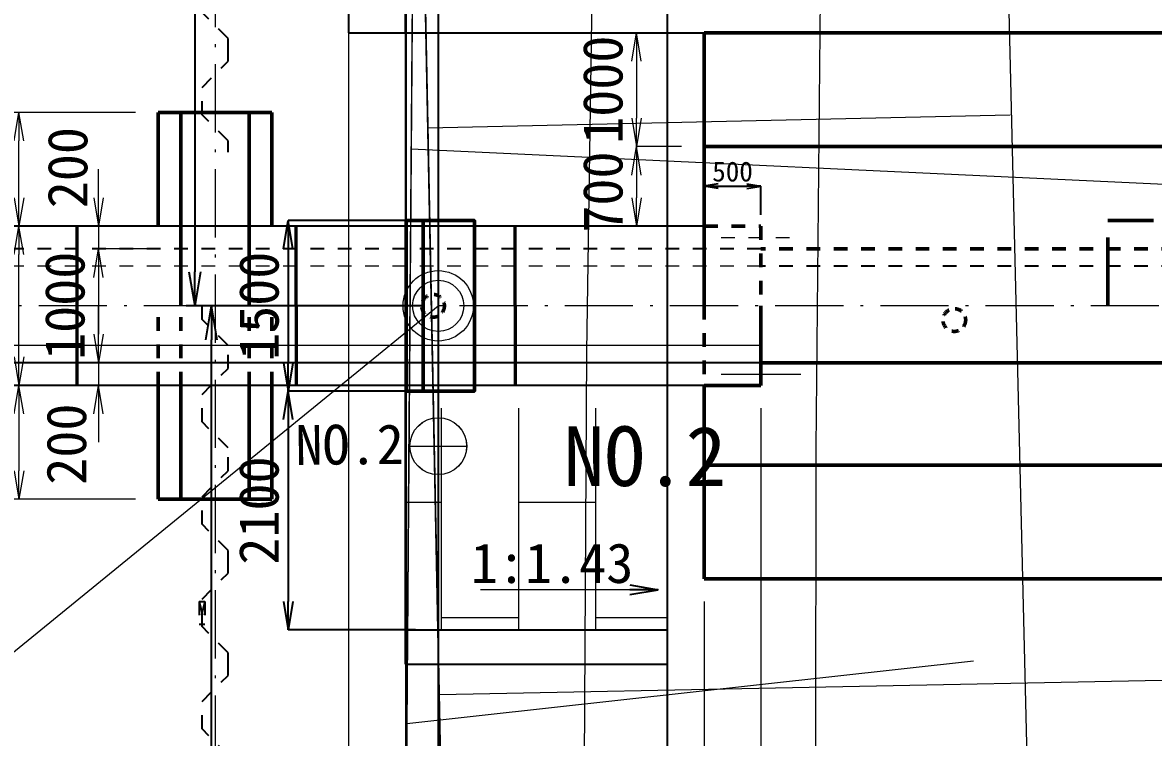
# Model space of a CAD drawing. Header units: millimetres. Extents: x 432273 to 1023813, y -32657 to 705940.
# Drawn here: x 760831 to 770773, y 401240 to 407525 of the extents above; entities that cross this region are included whole.
import ezdxf
from ezdxf.enums import TextEntityAlignment as Align

# ---------------------------------------------------------------- set-up
doc = ezdxf.new("R2010")
doc.units = ezdxf.units.MM
doc.header["$LTSCALE"] = 100
doc.header["$PDSIZE"] = 300
for name, pattern in [('56301', [0.5, 0.25, -0.25]), ('SXF_一点短鎖線', [9.25, 6, -1.5, 0.25, -1.5]), ('SXF_跳び破線', [12, 6, -6]), ('一点短鎖線', [9.25, 6, -1.5, 0.25, -1.5])]:
    doc.linetypes.add(name, pattern=pattern)
doc.layers.get('Defpoints').update_dxf_attribs({"color": 153})
for name, color, linetype, lineweight in [('D-BGD', 7, 'Continuous', 13), ('D-BMK', 2, 'SXF_一点短鎖線', 13), ('D-BMK-HTXT', 7, 'Continuous', 13), ('D-BYP-STR1', 2, 'Continuous', 13), ('D-BYP-STR2', 6, 'Continuous', 25), ('D-BYP-STR3', 3, 'Continuous', 25), ('D-BYP-STR4', 6, 'Continuous', 25), ('D-BYP-STR8', 150, 'Continuous', 25), ('D-BYP-TXT', 7, 'Continuous', 13), ('D-STR', 1, 'Continuous', 50), ('D-STR-DIM', 7, 'Continuous', 13), ('D-STR-HTXT', 7, 'Continuous', 13), ('D-STR-TXT', 7, 'Continuous', 13)]:
    doc.layers.add(name, color=color, linetype=linetype, lineweight=lineweight)
doc.layers.add('D-WORK2', color=11, linetype='Continuous', plot=False)
doc.layers.add('Defpoints2', color=11, linetype='Continuous', plot=False)
doc.styles.add('MS ゴシック', font='MS Gothic.ttf')
doc.styles.add('YOKO_GOTHIC', font='MS Gothic.ttf')
doc.styles.add('ＭＳ ゴシック', font='MS Gothic.ttf')
doc.dimstyles.new('DIM-100-F', dxfattribs={"dimscale": 100, "dimtxt": 3.5, "dimasz": 2.5, "dimexe": 0, "dimexo": 2, "dimgap": 0.8, "dimtad": 1, "dimdec": 0, "dimzin": 0, "dimdsep": 46, "dimtxsty": 'MS ゴシック', "dimblk": 'OPEN', "dimcen": 0.1, "dimclrd": 256, "dimclre": 256, "dimclrt": 256, "dimaunit": 1, "dimadec": 4, "dimazin": 0, "dimtfac": 1, "dimtdec": 0, "dimtmove": 2, "dimatfit": 3, "dimldrblk": 'OPEN', "dimfxl": 1, "dimtolj": 1, "dimtzin": 0, "dimlwd": -1, "dimlwe": -1, "dimarcsym": 2})
doc.dimstyles.new('DIM-50-F', dxfattribs={"dimscale": 50, "dimtxt": 3.5, "dimasz": 2.5, "dimexe": 0, "dimexo": 2, "dimgap": 0.8, "dimtad": 1, "dimdec": 0, "dimzin": 0, "dimdsep": 46, "dimtxsty": 'MS ゴシック', "dimblk": 'OPEN', "dimcen": 0.1, "dimclrd": 256, "dimclre": 256, "dimclrt": 256, "dimaunit": 1, "dimadec": 4, "dimazin": 0, "dimtfac": 1, "dimtdec": 0, "dimtmove": 2, "dimatfit": 3, "dimldrblk": 'OPEN', "dimfxl": 1, "dimtolj": 1, "dimtzin": 0, "dimlwd": -1, "dimlwe": -1, "dimarcsym": 2})
doc.dimstyles.new('S150', dxfattribs={"dimscale": 150, "dimtxt": 3.5, "dimasz": 2, "dimexe": 0.5, "dimexo": 1, "dimgap": 0.6, "dimtad": 1, "dimdec": 0, "dimdsep": 46, "dimtxsty": 'YOKO_GOTHIC', "dimblk": 'OPEN', "dimcen": 2.5, "dimclrd": 256, "dimclre": 256, "dimclrt": 256, "dimadec": 0, "dimazin": 0, "dimtfac": 1, "dimtdec": 0, "dimtix": 1, "dimtmove": 2, "dimatfit": 3, "dimldrblk": 'OPEN', "dimfxl": 1, "dimlwd": -1, "dimlwe": -1, "dimarcsym": 0})

# ---------------------------------------------------------------- blocks, each defined once
blk = doc.blocks.new('_Open')
at = {"color": 0, "linetype": 'ByBlock', "lineweight": -2}
for p, q in [((-1, 0.167), (0, 0)), ((-1, -0.167), (0, 0)), ((0, 0), (-1, 0))]:
    blk.add_line(p, q, dxfattribs=at)
blk = doc.blocks.new('*D244')
at = {"layer": 'D-STR-DIM', "ltscale": 0.2, "transparency": 16777216}
for p, q in [((742822.9, 402734.8), (742822.9, 396128)), ((773722.9, 402434.8), (773722.9, 396128)), ((773472.9, 396128), (743072.9, 396128))]:
    blk.add_line(p, q, dxfattribs=at)
at = {"layer": 'Defpoints', "color": 0, "ltscale": 0.2, "transparency": 16777216}
for p in [(742822.9, 402934.8), (773722.9, 402634.8), (742822.9, 396128)]:
    blk.add_point(p, dxfattribs=at)
at = {"layer": 'D-STR-DIM', "ltscale": 0.2, "transparency": 16777216, "xscale": 250, "yscale": 250, "zscale": 250, "rotation": 180}
blk.add_blockref('_Open', (742822.9, 396128), dxfattribs=at)
at = {"layer": 'D-STR-DIM', "ltscale": 0.2, "transparency": 16777216, "xscale": 250, "yscale": 250, "zscale": 250}
blk.add_blockref('_Open', (773722.9, 396128), dxfattribs=at)
at = {"layer": 'D-STR-DIM', "ltscale": 0.2, "transparency": 16777216, "insert": (758272.9, 396415.9), "char_height": 350, "attachment_point": 5, "style": 'MS ゴシック'}
blk.add_mtext('\\A1;樋門本体工{\\A0; 30900}', dxfattribs=at)
blk = doc.blocks.new('*D245')
at = {"layer": 'D-STR-DIM', "ltscale": 0.2, "transparency": 16777216}
for p, q in [((766822.6, 402434.8), (766822.6, 396828)), ((773722.9, 402434.8), (773722.9, 396828)), ((773472.9, 396828), (767072.6, 396828))]:
    blk.add_line(p, q, dxfattribs=at)
at = {"layer": 'Defpoints', "color": 0, "ltscale": 0.2, "transparency": 16777216}
for p in [(766822.6, 402634.8), (773722.9, 402634.8), (766822.6, 396828)]:
    blk.add_point(p, dxfattribs=at)
at = {"layer": 'D-STR-DIM', "ltscale": 0.2, "transparency": 16777216, "xscale": 250, "yscale": 250, "zscale": 250, "rotation": 180}
blk.add_blockref('_Open', (766822.6, 396828), dxfattribs=at)
at = {"layer": 'D-STR-DIM', "ltscale": 0.2, "transparency": 16777216, "xscale": 250, "yscale": 250, "zscale": 250}
blk.add_blockref('_Open', (773722.9, 396828), dxfattribs=at)
at = {"layer": 'D-STR-DIM', "ltscale": 0.2, "transparency": 16777216, "insert": (770272.8, 397083), "char_height": 350, "attachment_point": 5, "style": 'MS ゴシック'}
blk.add_mtext('\\A1;6900', dxfattribs=at)
blk = doc.blocks.new('*D246')
at = {"layer": 'D-STR-DIM', "ltscale": 0.2, "transparency": 16777216}
for p, q in [((744722.9, 402734.8), (744722.9, 396828)), ((766822.6, 402434.8), (766822.6, 396828)), ((766572.6, 396828), (744972.9, 396828))]:
    blk.add_line(p, q, dxfattribs=at)
at = {"layer": 'Defpoints', "color": 0, "ltscale": 0.2, "transparency": 16777216}
for p in [(744722.9, 402934.8), (766822.6, 402634.8), (744722.9, 396828)]:
    blk.add_point(p, dxfattribs=at)
at = {"layer": 'D-STR-DIM', "ltscale": 0.2, "transparency": 16777216, "xscale": 250, "yscale": 250, "zscale": 250, "rotation": 180}
blk.add_blockref('_Open', (744722.9, 396828), dxfattribs=at)
at = {"layer": 'D-STR-DIM', "ltscale": 0.2, "transparency": 16777216, "xscale": 250, "yscale": 250, "zscale": 250}
blk.add_blockref('_Open', (766822.6, 396828), dxfattribs=at)
at = {"layer": 'D-STR-DIM', "ltscale": 0.2, "transparency": 16777216, "insert": (755772.8, 397083), "char_height": 350, "attachment_point": 5, "style": 'MS ゴシック'}
blk.add_mtext('\\A1;22100', dxfattribs=at)
blk = doc.blocks.new('*D66')
at = {"layer": 'D-STR-DIM', "ltscale": 0.2, "transparency": 16777216}
for p, q in [((766822.6, 402434.8), (766822.6, 398228)), ((771522.9, 402434.8), (771522.9, 398228)), ((767072.6, 398228), (771272.9, 398228))]:
    blk.add_line(p, q, dxfattribs=at)
at = {"layer": 'Defpoints', "color": 0, "ltscale": 0.2, "transparency": 16777216}
for p in [(766822.6, 402634.8), (771522.9, 402634.8), (771522.9, 398228)]:
    blk.add_point(p, dxfattribs=at)
at = {"layer": 'D-STR-DIM', "ltscale": 0.2, "transparency": 16777216, "xscale": 250, "yscale": 250, "zscale": 250, "rotation": 180}
blk.add_blockref('_Open', (766822.6, 398228), dxfattribs=at)
at = {"layer": 'D-STR-DIM', "ltscale": 0.2, "transparency": 16777216, "xscale": 250, "yscale": 250, "zscale": 250}
blk.add_blockref('_Open', (771522.9, 398228), dxfattribs=at)
at = {"layer": 'D-STR-DIM', "ltscale": 0.2, "transparency": 16777216, "insert": (769172.8, 398483), "char_height": 350, "attachment_point": 5, "style": 'MS ゴシック'}
blk.add_mtext('\\A1;4700', dxfattribs=at)
blk = doc.blocks.new('*D119')
at = {"layer": 'D-STR-DIM', "ltscale": 0.2, "transparency": 16777216}
for p, q in [((761498.3, 405984.8), (761498.3, 406234.8)), ((761822.9, 405734.8), (761498.3, 405734.8)), ((761498.3, 405734.8), (761498.3, 405534.8)), ((762022.9, 405534.8), (761498.3, 405534.8)), ((761498.3, 405284.8), (761498.3, 405034.8))]:
    blk.add_line(p, q, dxfattribs=at)
at = {"layer": 'Defpoints', "color": 0, "ltscale": 0.2, "transparency": 16777216}
for p in [(762022.9, 405734.8), (761498.3, 405534.8), (762222.9, 405534.8)]:
    blk.add_point(p, dxfattribs=at)
at = {"layer": 'D-STR-DIM', "ltscale": 0.2, "transparency": 16777216, "xscale": 250, "yscale": 250, "zscale": 250}
for p, rotation in [((761498.3, 405734.8), 270), ((761498.3, 405534.8), 90)]:
    blk.add_blockref('_Open', p, dxfattribs=dict(at, rotation=rotation))
at = {"layer": 'D-STR-DIM', "ltscale": 0.2, "transparency": 16777216, "insert": (761227.8, 406249.6), "char_height": 350, "attachment_point": 5, "rotation": 90, "style": 'MS ゴシック'}
blk.add_mtext('\\A1;200', dxfattribs=at)
blk = doc.blocks.new('*D120')
at = {"layer": 'D-STR-DIM', "ltscale": 0.2, "transparency": 16777216}
for p, q in [((762022.9, 405534.8), (761498.3, 405534.8)), ((761498.3, 405284.8), (761498.3, 404784.8)), ((763523.2, 404534.8), (761498.3, 404534.8))]:
    blk.add_line(p, q, dxfattribs=at)
at = {"layer": 'Defpoints', "color": 0, "ltscale": 0.2, "transparency": 16777216}
for p in [(762222.9, 405534.8), (761498.3, 404534.8), (763723.2, 404534.8)]:
    blk.add_point(p, dxfattribs=at)
at = {"layer": 'D-STR-DIM', "ltscale": 0.2, "transparency": 16777216, "xscale": 250, "yscale": 250, "zscale": 250}
for p, rotation in [((761498.3, 405534.8), 90), ((761498.3, 404534.8), 270)]:
    blk.add_blockref('_Open', p, dxfattribs=dict(at, rotation=rotation))
at = {"layer": 'D-STR-DIM', "ltscale": 0.2, "transparency": 16777216, "insert": (761203.3, 405034.8), "char_height": 350, "attachment_point": 5, "rotation": 90, "style": 'MS ゴシック'}
blk.add_mtext('\\A1;1000', dxfattribs=at)
blk = doc.blocks.new('*D266')
at = {"layer": 'D-STR-DIM', "ltscale": 0.2, "transparency": 16777216}
for p, q in [((761498.3, 404784.8), (761498.3, 405034.8)), ((762022.9, 404534.8), (761498.3, 404534.8)), ((761498.3, 404534.8), (761498.3, 404334.8)), ((762022.9, 404334.8), (761498.3, 404334.8)), ((761498.3, 404084.8), (761498.3, 403834.8))]:
    blk.add_line(p, q, dxfattribs=at)
at = {"layer": 'Defpoints', "color": 0, "ltscale": 0.2, "transparency": 16777216}
for p in [(762222.9, 404534.8), (761498.3, 404334.8), (762222.9, 404334.8)]:
    blk.add_point(p, dxfattribs=at)
at = {"layer": 'D-STR-DIM', "ltscale": 0.2, "transparency": 16777216, "xscale": 250, "yscale": 250, "zscale": 250}
for p, rotation in [((761498.3, 404534.8), 270), ((761498.3, 404334.8), 90)]:
    blk.add_blockref('_Open', p, dxfattribs=dict(at, rotation=rotation))
at = {"layer": 'D-STR-DIM', "ltscale": 0.2, "transparency": 16777216, "insert": (761217.3, 403818.6), "char_height": 350, "attachment_point": 5, "rotation": 90, "style": 'MS ゴシック'}
blk.add_mtext('\\A1;200', dxfattribs=at)
blk = doc.blocks.new('*D121')
at = {"layer": 'D-STR-DIM', "ltscale": 0.2, "transparency": 16777216}
for p, q in [((762022.9, 405734.8), (760798.3, 405734.8)), ((760798.3, 404584.8), (760798.3, 405484.8)), ((763523.2, 404334.8), (760798.3, 404334.8))]:
    blk.add_line(p, q, dxfattribs=at)
at = {"layer": 'Defpoints', "color": 0, "ltscale": 0.2, "transparency": 16777216}
for p in [(760798.3, 405734.8), (762222.9, 405734.8), (763723.2, 404334.8)]:
    blk.add_point(p, dxfattribs=at)
at = {"layer": 'D-STR-DIM', "ltscale": 0.2, "transparency": 16777216, "xscale": 250, "yscale": 250, "zscale": 250}
for p, rotation in [((760798.3, 405734.8), 90), ((760798.3, 404334.8), 270)]:
    blk.add_blockref('_Open', p, dxfattribs=dict(at, rotation=rotation))
at = {"layer": 'D-STR-DIM', "ltscale": 0.2, "transparency": 16777216, "insert": (760543.3, 405034.8), "char_height": 350, "attachment_point": 5, "rotation": 90, "style": 'MS ゴシック'}
blk.add_mtext('\\A1;1400', dxfattribs=at)
blk = doc.blocks.new('*D122')
at = {"layer": 'D-STR-DIM', "ltscale": 0.2, "transparency": 16777216}
for p, q in [((761822.9, 406734.8), (760098.3, 406734.8)), ((760098.3, 403584.8), (760098.3, 406484.8)), ((761822.9, 403334.8), (760098.3, 403334.8))]:
    blk.add_line(p, q, dxfattribs=at)
at = {"layer": 'Defpoints', "color": 0, "ltscale": 0.2, "transparency": 16777216}
for p in [(760098.3, 406734.8), (762022.9, 406734.8), (762022.9, 403334.8)]:
    blk.add_point(p, dxfattribs=at)
at = {"layer": 'D-STR-DIM', "ltscale": 0.2, "transparency": 16777216, "xscale": 250, "yscale": 250, "zscale": 250}
for p, rotation in [((760098.3, 406734.8), 90), ((760098.3, 403334.8), 270)]:
    blk.add_blockref('_Open', p, dxfattribs=dict(at, rotation=rotation))
at = {"layer": 'D-STR-DIM', "ltscale": 0.2, "transparency": 16777216, "insert": (759843.3, 405034.8), "char_height": 350, "attachment_point": 5, "rotation": 90, "style": 'MS ゴシック'}
blk.add_mtext('\\A1;3400', dxfattribs=at)
blk = doc.blocks.new('*D123')
at = {"layer": 'D-STR-DIM', "ltscale": 0.2, "transparency": 16777216}
for p, q in [((761822.9, 406734.8), (760798.3, 406734.8)), ((760798.3, 405984.8), (760798.3, 406484.8)), ((761822.9, 405734.8), (760798.3, 405734.8))]:
    blk.add_line(p, q, dxfattribs=at)
at = {"layer": 'Defpoints', "color": 0, "ltscale": 0.2, "transparency": 16777216}
for p in [(760798.3, 406734.8), (762022.9, 406734.8), (762022.9, 405734.8)]:
    blk.add_point(p, dxfattribs=at)
at = {"layer": 'D-STR-DIM', "ltscale": 0.2, "transparency": 16777216, "xscale": 250, "yscale": 250, "zscale": 250}
for p, rotation in [((760798.3, 406734.8), 90), ((760798.3, 405734.8), 270)]:
    blk.add_blockref('_Open', p, dxfattribs=dict(at, rotation=rotation))
at = {"layer": 'D-STR-DIM', "ltscale": 0.2, "transparency": 16777216, "insert": (760503.3, 406234.8), "char_height": 350, "attachment_point": 5, "rotation": 90, "style": 'MS ゴシック'}
blk.add_mtext('\\A1;1000', dxfattribs=at)
blk = doc.blocks.new('*D124')
at = {"layer": 'D-STR-DIM', "ltscale": 0.2, "transparency": 16777216}
for p, q in [((762022.9, 404334.8), (760798.3, 404334.8)), ((760798.3, 404084.8), (760798.3, 403584.8)), ((761822.9, 403334.8), (760798.3, 403334.8))]:
    blk.add_line(p, q, dxfattribs=at)
at = {"layer": 'Defpoints', "color": 0, "ltscale": 0.2, "transparency": 16777216}
for p in [(762222.9, 404334.8), (760798.3, 403334.8), (762022.9, 403334.8)]:
    blk.add_point(p, dxfattribs=at)
at = {"layer": 'D-STR-DIM', "ltscale": 0.2, "transparency": 16777216, "xscale": 250, "yscale": 250, "zscale": 250}
for p, rotation in [((760798.3, 404334.8), 90), ((760798.3, 403334.8), 270)]:
    blk.add_blockref('_Open', p, dxfattribs=dict(at, rotation=rotation))
at = {"layer": 'D-STR-DIM', "ltscale": 0.2, "transparency": 16777216, "insert": (760503.3, 403834.8), "char_height": 350, "attachment_point": 5, "rotation": 90, "style": 'MS ゴシック'}
blk.add_mtext('\\A1;1000', dxfattribs=at)
blk = doc.blocks.new('*D267')
at = {"layer": 'D-STR-DIM', "ltscale": 0.2, "transparency": 16777216}
for p, q in [((766622.6, 407434.8), (766228.3, 407434.8)), ((766228.3, 407184.8), (766228.3, 406684.8)), ((766622.6, 406434.8), (766228.3, 406434.8))]:
    blk.add_line(p, q, dxfattribs=at)
at = {"layer": 'Defpoints', "color": 0, "ltscale": 0.2, "transparency": 16777216}
for p in [(766822.6, 407434.8), (766228.3, 406434.8), (766822.6, 406434.8)]:
    blk.add_point(p, dxfattribs=at)
at = {"layer": 'D-STR-DIM', "ltscale": 0.2, "transparency": 16777216, "xscale": 250, "yscale": 250, "zscale": 250}
for p, rotation in [((766228.3, 407434.8), 90), ((766228.3, 406434.8), 270)]:
    blk.add_blockref('_Open', p, dxfattribs=dict(at, rotation=rotation))
at = {"layer": 'D-STR-DIM', "ltscale": 0.2, "transparency": 16777216, "insert": (765933.3, 406934.8), "char_height": 350, "attachment_point": 5, "rotation": 90, "style": 'MS ゴシック'}
blk.add_mtext('\\A1;1000', dxfattribs=at)
blk = doc.blocks.new('*D125')
at = {"layer": 'D-STR-DIM', "ltscale": 0.2, "transparency": 16777216}
for p, q in [((766622.6, 406434.8), (766228.3, 406434.8)), ((766228.3, 406184.8), (766228.3, 405984.8)), ((766622.6, 405734.8), (766228.3, 405734.8))]:
    blk.add_line(p, q, dxfattribs=at)
at = {"layer": 'Defpoints', "color": 0, "ltscale": 0.2, "transparency": 16777216}
for p in [(766822.6, 406434.8), (766228.3, 405734.8), (766822.6, 405734.8)]:
    blk.add_point(p, dxfattribs=at)
at = {"layer": 'D-STR-DIM', "ltscale": 0.2, "transparency": 16777216, "xscale": 250, "yscale": 250, "zscale": 250}
for p, rotation in [((766228.3, 406434.8), 90), ((766228.3, 405734.8), 270)]:
    blk.add_blockref('_Open', p, dxfattribs=dict(at, rotation=rotation))
at = {"layer": 'D-STR-DIM', "ltscale": 0.2, "transparency": 16777216, "insert": (765933.3, 406034.8), "char_height": 350, "attachment_point": 5, "rotation": 90, "style": 'MS ゴシック'}
blk.add_mtext('\\A1;700', dxfattribs=at)
blk = doc.blocks.new('*D277')
at = {"layer": 'D-STR-DIM', "ltscale": 0.2, "transparency": 16777216}
for p, q in [((730722.9, 403934.8), (730722.9, 395428)), ((764484.9, 401792.8), (764484.9, 395428)), ((730972.9, 395428), (764234.9, 395428))]:
    blk.add_line(p, q, dxfattribs=at)
at = {"layer": 'Defpoints', "color": 0, "ltscale": 0.2, "transparency": 16777216}
for p in [(730722.9, 404134.8), (764484.9, 401992.8), (764484.9, 395428)]:
    blk.add_point(p, dxfattribs=at)
at = {"layer": 'D-STR-DIM', "ltscale": 0.2, "transparency": 16777216, "xscale": 250, "yscale": 250, "zscale": 250, "rotation": 180}
blk.add_blockref('_Open', (730722.9, 395428), dxfattribs=at)
at = {"layer": 'D-STR-DIM', "ltscale": 0.2, "transparency": 16777216, "xscale": 250, "yscale": 250, "zscale": 250}
blk.add_blockref('_Open', (764484.9, 395428), dxfattribs=at)
at = {"layer": 'D-STR-DIM', "ltscale": 0.2, "transparency": 16777216, "insert": (748053.9, 395683), "char_height": 350, "attachment_point": 5, "style": 'MS ゴシック'}
blk.add_mtext('\\A1;33762', dxfattribs=at)
blk = doc.blocks.new('*D278')
at = {"layer": 'D-STR-DIM', "ltscale": 0.2, "transparency": 16777216}
for p, q in [((764484.9, 401792.8), (764484.9, 395428)), ((779522.9, 398434.8), (779522.9, 395428)), ((764734.9, 395428), (779272.9, 395428))]:
    blk.add_line(p, q, dxfattribs=at)
at = {"layer": 'Defpoints', "color": 0, "ltscale": 0.2, "transparency": 16777216}
for p in [(764484.9, 401992.8), (779522.9, 398634.8), (779522.9, 395428)]:
    blk.add_point(p, dxfattribs=at)
at = {"layer": 'D-STR-DIM', "ltscale": 0.2, "transparency": 16777216, "xscale": 250, "yscale": 250, "zscale": 250, "rotation": 180}
blk.add_blockref('_Open', (764484.9, 395428), dxfattribs=at)
at = {"layer": 'D-STR-DIM', "ltscale": 0.2, "transparency": 16777216, "xscale": 250, "yscale": 250, "zscale": 250}
blk.add_blockref('_Open', (779522.9, 395428), dxfattribs=at)
at = {"layer": 'D-STR-DIM', "ltscale": 0.2, "transparency": 16777216, "insert": (771802.9, 395683), "char_height": 350, "attachment_point": 5, "style": 'MS ゴシック'}
blk.add_mtext('\\A1;15038', dxfattribs=at)
blk = doc.blocks.new('21311212131313131')
at = {"layer": 'D-BGD', "linetype": 'Continuous'}
for p, q in [((2631301.8617, -1226821.8142), (2630894.0811, -1216862.6524)), ((2626511.0967, -1227168.1898), (2626765.7641, -1217299.0659)), ((2626322.2807, -1227025.7045), (2626101.0385, -1221911.2203)), ((2631562.3852, -1227101.3091), (2630908.9543, -1222131.4846))]:
    blk.add_line(p, q, dxfattribs=at)
at = {"layer": 'D-BGD', "linetype": 'Continuous', "flags": 128}
for points, elevation in [([(2658609.7653, -1213928.0223), (2652676.4151, -1213906.1937), (2650622.6763, -1214075.844), (2648912.0097, -1214262.2991), (2646642.0878, -1214733.1368), (2644069.2242, -1216032.2464), (2636391.0573, -1220634.5878), (2635437.5482, -1221074.7938), (2633801.2626, -1221523.1352), (2631751.5891, -1221643.7093), (2624774.7082, -1221955.8035), (2615167.0334, -1221625.73), (2602103.3073, -1222192.2188), (2591938.0111, -1223376.3837), (2581457.7463, -1223909.3069), (2568931.1809, -1224340.0631), (2548618.9487, -1225242.0942), (2539735.9525, -1225425.0206), (2522610.0062, -1225908.6907), (2499690.3873, -1225996.6817), (2474972.4705, -1226533.2456)], 364999.9803), ([(2449604.943, -1228146.0766), (2512615.0099, -1227518.9752), (2529899.8451, -1227251.1112), (2545192.0398, -1226810.1323), (2590018.9231, -1225157.6586), (2593466.7902, -1225021.5815), (2594916.1597, -1224941.7511), (2597675.9605, -1224619.3873), (2601856.0888, -1224263.9964), (2607977.5078, -1223946.446), (2615644.4648, -1223706.5949), (2629067.253, -1223556.6974), (2632844.792, -1223484.8112), (2634623.6468, -1223329.9846), (2635580.4417, -1223089.9441), (2637728.4484, -1222179.5729), (2641510.7003, -1220118.6196), (2642214.0332, -1219714.7438), (2646999.0761, -1217344.3068), (2651358.5504, -1216246.8884), (2654970.0491, -1216043.0641), (2660573.2281, -1216014.109)], 365999.9802), ([(2449772.332, -1230008.1912), (2499459.5651, -1228986.0459), (2507043.8392, -1228851.4161), (2512629.4108, -1228802.5618), (2536399.5492, -1228768.623), (2540180.1999, -1228697.3001), (2545956.1208, -1228488.1611), (2609704.4053, -1225883.6475), (2613975.3817, -1225720.4951), (2616249.2245, -1225661.0775), (2628263.3448, -1225591.6313), (2632317.4839, -1225530.9416), (2634371.7096, -1225408.2994), (2635231.9984, -1225284.1535), (2637359.5758, -1224633.9277), (2639911.355, -1223240.0529), (2642700.7661, -1221557.8726), (2645535.3296, -1220045.1952), (2648539.8083, -1218896.8649), (2651832.5754, -1218311.0681), (2655216.0251, -1218078.1644), (2658491.9882, -1217991.6256)], 366999.9802)]:
    blk.add_lwpolyline(points, dxfattribs=dict(at, elevation=elevation))
for points in [[(2656686.9467, -1220243.4675), (2651396.9093, -1220552.1516), (2650264.0026, -1220618.2593), (2649373.4809, -1220785.1365), (2646882.9721, -1221723.4766), (2641907.2356, -1224479.7372), (2640534.4395, -1225267.2693), (2639095.3444, -1226092.6092), (2637865.9019, -1226659.9283), (2636920.2729, -1226852.4996), (2633919.1306, -1227070.105), (2614895.3663, -1227321.9859), (2598798.9372, -1227763.8917), (2577698.008, -1228369.8252), (2558266.0011, -1228948.8574), (2543549.0324, -1229517.7702), (2510807.5416, -1229739.8477), (2457201.726, -1230847.8699)], [(2543549.0324, -1229517.7702), (2558266.0011, -1228948.8574), (2577698.008, -1228369.8252), (2598798.9372, -1227763.8917), (2614895.3663, -1227321.9859), (2633919.1306, -1227070.105)]]:
    blk.add_lwpolyline(points, dxfattribs=at)
at = {"layer": 'D-BGD', "linetype": 'Continuous'}
for points in [[(2658108.5483, -1220212.278, 368399.9801), (2649810.6115, -1220355.2356, 368349.9801), (2649396.2976, -1220424.8347, 368369.9801), (2649116.0549, -1220499.4271, 368379.9801), (2648653.7219, -1220656.7426, 368419.9801), (2639079.8998, -1225858.4267, 368259.9801), (2638011.3675, -1226310.9072, 368279.9801), (2636864.0818, -1226594.8709, 368299.9801), (2622041.867, -1227201.9312, 368509.9801), (2603420.9703, -1227667.5166, 368489.9801), (2583046.0721, -1228005.1242, 368469.9801), (2559313.1878, -1228624.9163, 368279.9801), (2520094.582, -1229522.7416, 368369.9801), (2506538.0364, -1229671.2376, 368369.9801), (2472330.7692, -1230473.761, 368359.9801), (2457041.9933, -1230871.01, 368249.9801), (2441605.9553, -1231016.6364, 367879.9801)], [(2559313.1878, -1228624.9163, 368279.9801), (2583046.0721, -1228005.1242, 368469.9801), (2603420.9703, -1227667.5166, 368489.9801), (2622041.867, -1227201.9312, 368509.9801), (2636864.0818, -1226594.8709, 368299.9801)]]:
    blk.add_polyline3d(points, dxfattribs=at)
at = {"layer": 'D-BMK', "linetype": 'SXF_一点短鎖線', "flags": 128}
blk.add_lwpolyline([(2358657.0594, -1232509.0485), (2831012.6992, -1222672.879)], dxfattribs=at)
at = {"layer": 'D-BMK-HTXT', "color": 7, "linetype": 'Continuous', "lineweight": 13}
blk.add_line((2629123.6408, -1227127.0007, 65818.5963), (2629113.2312, -1226627.1091, -65818.5963), dxfattribs=at)
blk.add_circle((2629118.436, -1226877.0549, 0), 250, dxfattribs=at)
at = {"layer": 'D-BYP-STR2', "flags": 128}
blk.add_lwpolyline([(2582128.6229, -1227855.5544), (2831012.6992, -1222672.879)], dxfattribs=at)
at = {"layer": 'D-BYP-STR2', "ltscale": 1500, "flags": 128}
blk.add_lwpolyline([(2559995.2108, -1229183.8133), (2581672.1455, -1231096.6869, 0.02634359), (2582724.6241, -1231130.2244), (2588239.7219, -1231015.3802, 0.035363515), (2589646.5834, -1230886.2662), (2609257.3932, -1227676.8846, -0.035363515), (2610664.2548, -1227547.7705), (2831012.6992, -1222959.3246)], format="xyb", dxfattribs=at)
at = {"layer": 'Defpoints', "color": 7, "style": 'ＭＳ ゴシック'}
blk.add_text('NO.2', height=525, rotation=91.19293497, dxfattribs=at).set_placement((2629446.2723, -1225766.245, -329092.9815))
blk = doc.blocks.new('*D141')
at = {"layer": 'D-WORK2', "ltscale": 1500, "transparency": 16777216}
for p, q in [((764334.9, 423800.8), (762268.5, 423800.8)), ((762343.5, 423500.8), (762343.5, 405334.8)), ((764334.9, 405034.8), (762268.5, 405034.8))]:
    blk.add_line(p, q, dxfattribs=at)
at = {"layer": 'Defpoints', "color": 0, "ltscale": 1500, "transparency": 16777216}
for p in [(764484.9, 423800.8, 0), (762343.5, 405034.8), (764484.9, 405034.8)]:
    blk.add_point(p, dxfattribs=at)
at = {"layer": 'D-WORK2', "ltscale": 1500, "transparency": 16777216, "xscale": 300, "yscale": 300, "zscale": 300}
for p, rotation in [((762343.5, 423800.8), 90), ((762343.5, 405034.8), 270)]:
    blk.add_blockref('_Open', p, dxfattribs=dict(at, rotation=rotation))
at = {"layer": 'D-WORK2', "ltscale": 1500, "transparency": 16777216, "insert": (761991, 414417.8), "char_height": 525, "attachment_point": 5, "rotation": 90, "style": 'YOKO_GOTHIC'}
blk.add_mtext('18766', dxfattribs=at)
blk = doc.blocks.new('*D142')
at = {"layer": 'D-WORK2', "ltscale": 1500, "transparency": 16777216}
for p, q in [((764334.9, 405034.8), (762417, 405034.8)), ((762492, 335336), (762492, 404734.8)), ((764334.9, 335036), (762417, 335036))]:
    blk.add_line(p, q, dxfattribs=at)
at = {"layer": 'Defpoints', "color": 0, "ltscale": 1500, "transparency": 16777216}
for p in [(762492, 405034.8), (764484.9, 405034.8), (764484.9, 335036)]:
    blk.add_point(p, dxfattribs=at)
at = {"layer": 'D-WORK2', "ltscale": 1500, "transparency": 16777216, "xscale": 300, "yscale": 300, "zscale": 300}
for p, rotation in [((762492, 405034.8), 90), ((762492, 335036), 270)]:
    blk.add_blockref('_Open', p, dxfattribs=dict(at, rotation=rotation))
at = {"layer": 'D-WORK2', "ltscale": 1500, "transparency": 16777216, "insert": (762139.5, 370035.4), "char_height": 525, "attachment_point": 5, "rotation": 90, "style": 'YOKO_GOTHIC'}
blk.add_mtext('69999', dxfattribs=at)
blk = doc.blocks.new('*D155')
at = {"layer": 'D-WORK2', "ltscale": 1500, "transparency": 16777216}
for p, q in [((764598.5, 405784.8), (763165.1, 405784.8)), ((763165.1, 405534.8), (763165.1, 404534.8)), ((764598.5, 404284.8), (763165.1, 404284.8))]:
    blk.add_line(p, q, dxfattribs=at)
at = {"layer": 'Defpoints', "color": 0, "ltscale": 1500, "transparency": 16777216}
for p in [(764798.5, 405784.8), (763165.1, 404284.8), (764798.5, 404284.8)]:
    blk.add_point(p, dxfattribs=at)
at = {"layer": 'D-WORK2', "ltscale": 1500, "transparency": 16777216, "xscale": 250, "yscale": 250, "zscale": 250}
for p, rotation in [((763165.1, 405784.8), 90), ((763165.1, 404284.8), 270)]:
    blk.add_blockref('_Open', p, dxfattribs=dict(at, rotation=rotation))
at = {"layer": 'D-WORK2', "ltscale": 1500, "transparency": 16777216, "insert": (762910.1, 405034.8), "char_height": 350, "attachment_point": 5, "rotation": 90, "style": 'MS ゴシック'}
blk.add_mtext('\\A1;1500', dxfattribs=at)
blk = doc.blocks.new('*D279')
at = {"layer": 'D-WORK2', "ltscale": 1500, "transparency": 16777216}
for p, q in [((764598.5, 404284.8), (763165.1, 404284.8)), ((763165.1, 404034.8), (763165.1, 402434.8)), ((764284.9, 402184.8), (763165.1, 402184.8))]:
    blk.add_line(p, q, dxfattribs=at)
at = {"layer": 'Defpoints', "color": 0, "ltscale": 1500, "transparency": 16777216}
for p in [(764798.5, 404284.8), (763165.1, 402184.8), (764484.9, 402184.8)]:
    blk.add_point(p, dxfattribs=at)
at = {"layer": 'D-WORK2', "ltscale": 1500, "transparency": 16777216, "xscale": 250, "yscale": 250, "zscale": 250}
for p, rotation in [((763165.1, 404284.8), 90), ((763165.1, 402184.8), 270)]:
    blk.add_blockref('_Open', p, dxfattribs=dict(at, rotation=rotation))
at = {"layer": 'D-WORK2', "ltscale": 1500, "transparency": 16777216, "insert": (762910.1, 403234.8), "char_height": 350, "attachment_point": 5, "rotation": 90, "style": 'MS ゴシック'}
blk.add_mtext('\\A1;2100', dxfattribs=at)
blk = doc.blocks.new('*D281')
at = {"layer": 'D-STR-DIM', "ltscale": 0.2, "transparency": 16777216}
for p, q in [((744222.9, 404134.8), (744222.9, 397528)), ((767322.6, 404134.8), (767322.6, 397528)), ((744472.9, 397528), (767072.6, 397528))]:
    blk.add_line(p, q, dxfattribs=at)
at = {"layer": 'Defpoints', "color": 0, "ltscale": 0.2, "transparency": 16777216}
for p in [(744222.9, 404334.8), (767322.6, 404334.8), (767322.6, 397528)]:
    blk.add_point(p, dxfattribs=at)
at = {"layer": 'D-STR-DIM', "ltscale": 0.2, "transparency": 16777216, "xscale": 250, "yscale": 250, "zscale": 250, "rotation": 180}
blk.add_blockref('_Open', (744222.9, 397528), dxfattribs=at)
at = {"layer": 'D-STR-DIM', "ltscale": 0.2, "transparency": 16777216, "xscale": 250, "yscale": 250, "zscale": 250}
blk.add_blockref('_Open', (767322.6, 397528), dxfattribs=at)
at = {"layer": 'D-STR-DIM', "ltscale": 0.2, "transparency": 16777216, "insert": (755772.8, 397807.9), "char_height": 350, "attachment_point": 5, "style": 'MS ゴシック'}
blk.add_mtext('\\A1;PC函渠 23100', dxfattribs=at)
blk = doc.blocks.new('*D282')
at = {"layer": 'D-STR-DIM', "ltscale": 0.2, "transparency": 16777216}
for p, q in [((767322.6, 404134.8), (767322.6, 397528)), ((773722.9, 402434.8), (773722.9, 397528)), ((767572.6, 397528), (773472.9, 397528))]:
    blk.add_line(p, q, dxfattribs=at)
at = {"layer": 'Defpoints', "color": 0, "ltscale": 0.2, "transparency": 16777216}
for p in [(767322.6, 404334.8), (773722.9, 402634.8), (773722.9, 397528)]:
    blk.add_point(p, dxfattribs=at)
at = {"layer": 'D-STR-DIM', "ltscale": 0.2, "transparency": 16777216, "xscale": 250, "yscale": 250, "zscale": 250, "rotation": 180}
blk.add_blockref('_Open', (767322.6, 397528), dxfattribs=at)
at = {"layer": 'D-STR-DIM', "ltscale": 0.2, "transparency": 16777216, "xscale": 250, "yscale": 250, "zscale": 250}
blk.add_blockref('_Open', (773722.9, 397528), dxfattribs=at)
at = {"layer": 'D-STR-DIM', "ltscale": 0.2, "transparency": 16777216, "insert": (770522.8, 397783), "char_height": 350, "attachment_point": 5, "style": 'MS ゴシック'}
blk.add_mtext('\\A1;6400', dxfattribs=at)
blk = doc.blocks.new('*D297')
at = {"layer": 'Defpoints', "color": 0, "ltscale": 1500, "transparency": 16777216}
for p in [(767322.6, 406086.8), (766822.6, 405986.5), (767322.6, 405734.8)]:
    blk.add_point(p, dxfattribs=at)
at = {"layer": 'Defpoints2', "ltscale": 1500, "transparency": 16777216}
for p, q in [((766822.6, 406086.5), (766822.6, 406086.8)), ((766947.6, 406086.8), (767197.6, 406086.8)), ((767322.6, 405834.8), (767322.6, 406086.8))]:
    blk.add_line(p, q, dxfattribs=at)
at = {"layer": 'Defpoints2', "ltscale": 1500, "transparency": 16777216, "xscale": 125, "yscale": 125, "zscale": 125, "rotation": 180}
blk.add_blockref('_Open', (766822.6, 406086.8), dxfattribs=at)
at = {"layer": 'Defpoints2', "ltscale": 1500, "transparency": 16777216, "xscale": 125, "yscale": 125, "zscale": 125}
blk.add_blockref('_Open', (767322.6, 406086.8), dxfattribs=at)
at = {"layer": 'Defpoints2', "ltscale": 1500, "transparency": 16777216, "insert": (767072.6, 406214.3), "char_height": 175, "attachment_point": 5, "style": 'MS ゴシック'}
blk.add_mtext('\\A1;500', dxfattribs=at)

msp = doc.modelspace()

# ---------------------------------------------------------------- hatches: boundary and pattern name
at = {"layer": 'D-BYP-STR1'}
h = msp.add_hatch(dxfattribs=at)
h.set_pattern_fill('AR-BRSTD', color=256, scale=10, angle=269.99978)
h.set_pattern_definition([(269.9998, (696772.4, 335237.3), (677.418, -0.0027), []), (359.9998, (696772.4, 335237.3), (677.422, 1015.997), [677.418, -677.418])])
edge = h.paths.add_edge_path()
edge.add_line((764198.5, 410734.8), (766501.1, 410734.8))
edge.add_arc((768181.8, 410234.8), 1753.5, 163.43256, 196.56744)
edge.add_line((766501.1, 409734.8), (764198.5, 409734.8))
edge.add_line((764198.5, 409734.8), (764198.5, 410734.8))
edge = h.paths.add_edge_path()
edge.add_line((764198.5, 404134.8), (766501.1, 404134.8))
edge.add_arc((788573.8, 403159.8), 22094.2, 177.47077, 182.52923)
edge.add_line((766501.1, 402184.8), (764216.1, 402184.8))
edge.add_line((764216.1, 402184.8), (764198.5, 404134.8))

# ---------------------------------------------------------------- linework, layer by layer
at = {"layer": 'D-BGD', "color": 6, "ltscale": 1500, "elevation": 354000, "flags": 128}
msp.add_lwpolyline([(763617.8, 472957.1), (761254, 451324.6, 0.026344), (761198.6, 450273.1), (761198.6, 444756.8, 0.035364), (761298.4, 443347.6), (764098.8, 423674.2, -0.035364), (764198.6, 422264.9), (764198.5, 186939.8)], format="xyb", dxfattribs=at)
at = {"layer": 'D-BMK', "linetype": 'SXF_一点短鎖線'}
for p, q in [((764484.9, 401992.8, 354000), (764484.9, 412219.4, 354000)), ((762522.9, 411784.8, 354000), (762522.9, 398284.8, 354000)), ((810597.2, 405034.8, 354000), (729800.3, 405034.8, 354000))]:
    msp.add_line(p, q, dxfattribs=at)
at = {"layer": 'D-BYP-STR1'}
for p, q in [((763698.5, 377464.7, 354000), (763698.5, 407434.8, 354000)), ((767322.6, 404684.8, 354000), (744222.9, 404684.8, 354000))]:
    msp.add_line(p, q, dxfattribs=at)
at = {"layer": 'D-BYP-STR1', "linetype": 'SXF_跳び破線', "ltscale": 0.2}
for p, q in [((766972.6, 405634.8, 354000), (767672.6, 405634.8, 354000)), ((767322.6, 405384.8, 354000), (744222.9, 405384.8, 354000))]:
    msp.add_line(p, q, dxfattribs=at)
at = {"layer": 'D-BYP-STR1', "color": 2}
msp.add_line((766972.6, 404434.8, 354000), (767672.6, 404434.8, 354000), dxfattribs=at)
at = {"layer": 'D-BYP-STR3', "ltscale": 0.2}
for p, q in [((766501.1, 388634.8, 354000), (766501.1, 421434.8, 354000)), ((763698.5, 407434.8, 354000), (763698.5, 409734.8, 354000)), ((764198.5, 407434.8, 354000), (764198.5, 409734.8, 354000)), ((763698.5, 407434.8, 354000), (773522.9, 407434.8, 354000)), ((764198.6, 407434.8, 354000), (764198.5, 405784.8, 354000)), ((764803, 405784.8, 354000), (764803, 404284.8, 354000)), ((764198.5, 401884.8, 354000), (764198.5, 404284.8, 354000)), ((764198.5, 402184.8, 354000), (766501.1, 402184.8, 354000)), ((764198.5, 401884.8, 354000), (766501.1, 401884.8, 354000))]:
    msp.add_line(p, q, dxfattribs=at)
at = {"layer": 'D-BYP-STR3'}
for p, q in [((764198.5, 405784.8, 354000), (764803, 405784.8, 354000)), ((764198.5, 404284.8, 354000), (764803, 404284.8, 354000))]:
    msp.add_line(p, q, dxfattribs=at)
at = {"layer": 'D-BYP-STR4', "linetype": 'SXF_跳び破線', "ltscale": 0.2}
for p, q in [((771922.9, 405384.8, 354000), (767322.6, 405384.8, 354000)), ((762637.9, 402784.8, 354000), (762637.9, 402884.8, 354000))]:
    msp.add_line(p, q, dxfattribs=at)
for points in [[(762637.9, 407284.8), (762637.9, 407384.8), (762407.9, 407614.8), (762407.9, 407854.8), (762637.9, 408084.8), (762637.9, 408184.8)], [(762637.9, 406384.8), (762637.9, 406484.8), (762407.9, 406714.8), (762407.9, 406954.8), (762637.9, 407184.8), (762637.9, 407284.8)], [(762637.9, 401884.8), (762637.9, 401984.8), (762407.9, 402214.8), (762407.9, 402454.8), (762637.9, 402684.8), (762637.9, 402784.8)], [(762382.9, 402434.8), (762382.9, 402234.8)], [(762382.9, 402434.8), (762432.9, 402434.8)], [(762432.9, 402434.8), (762382.9, 402234.8)], [(762382.9, 402434.8), (762432.9, 402234.8)], [(762432.9, 402434.8), (762432.9, 402234.8)], [(762382.9, 402234.8), (762432.9, 402234.8)], [(762637.9, 400984.8), (762637.9, 401084.8), (762407.9, 401314.8), (762407.9, 401554.8), (762637.9, 401784.8), (762637.9, 401884.8)]]:
    msp.add_lwpolyline(points, dxfattribs=at)
at = {"layer": 'D-BYP-STR4', "linetype": 'SXF_跳び破線', "ltscale": 0.2, "elevation": 354000}
msp.add_lwpolyline([(762637.9, 402884.8), (762407.9, 403114.8), (762407.9, 403354.8), (762637.9, 403584.8), (762637.9, 403784.8), (762407.9, 404014.8), (762407.9, 404254.8), (762637.9, 404484.8), (762637.9, 404684.8), (762407.9, 404914.8), (762407.9, 405034.8)], dxfattribs=at)
at = {"layer": 'D-BYP-STR8'}
for p, q in [((766822.6, 405734.8, 354000), (744722.9, 405734.8, 354000)), ((761301.6, 405734.8, 182699.5), (761302.6, 404334.8, 183338.5)), ((761313.6, 405734.8, 182699.5), (761314.6, 404334.8, 183338.5)), ((763227.6, 405734.8, 182699.5), (763228.6, 404334.8, 183338.5)), ((763239.6, 405734.8, 182699.5), (763240.6, 404334.8, 183338.5)), ((765153.6, 405734.8, 182699.5), (765154.6, 404334.8, 183338.5)), ((765165.6, 405734.8, 182699.5), (765166.6, 404334.8, 183338.5)), ((767322.6, 405034.8, 354000), (767322.6, 404334.8, 354000)), ((767322.6, 404534.8, 354000), (744222.9, 404534.8, 354000)), ((766822.6, 404334.8, 354000), (744722.9, 404334.8, 354000)), ((767322.6, 404334.8, 354000), (766822.6, 404334.8, 354000))]:
    msp.add_line(p, q, dxfattribs=at)
at = {"layer": 'D-BYP-STR8', "linetype": 'SXF_跳び破線', "ltscale": 0.2}
for p, q in [((766822.6, 405734.8, 354000), (767322.6, 405734.8, 354000)), ((767322.6, 405734.8, 354000), (767322.6, 405034.8, 354000)), ((767322.6, 405534.8, 354000), (744222.9, 405534.8, 354000))]:
    msp.add_line(p, q, dxfattribs=at)
at = {"layer": 'D-BYP-TXT'}
msp.add_line((764234.8, 403800.8, -15050), (764734.8, 403800.8, -15050), dxfattribs=at)
msp.add_circle((764484.8, 403800.8, -15050), 250, dxfattribs=at)
at = {"layer": 'D-STR'}
for p, q in [((773722.9, 407434.8, 354000), (766822.6, 407434.8, 354000)), ((766822.6, 405034.8, 354000), (766822.6, 407434.8, 354000)), ((763022.9, 406734.8, 354000), (762022.9, 406734.8, 354000)), ((762222.9, 406734.8, 354000), (762222.9, 405034.8, 354000)), ((762822.9, 405034.8, 354000), (762822.9, 406734.8, 354000)), ((771522.9, 406434.8, 354000), (766822.6, 406434.8, 354000)), ((764353, 405784.8, 354000), (764353, 404284.8, 354000)), ((767322.6, 405034.8, 354000), (767322.6, 404334.8, 354000)), ((767322.6, 404534.8, 354000), (771522.9, 404534.8, 354000)), ((766822.6, 402634.8, 354000), (766822.6, 404334.8, 354000)), ((767322.6, 404334.8, 354000), (766822.6, 404334.8, 354000)), ((766822.6, 403634.8, 354000), (771522.9, 403634.8, 354000)), ((773722.9, 402634.8, 354000), (766822.6, 402634.8, 354000))]:
    msp.add_line(p, q, dxfattribs=at)
at = {"layer": 'D-STR', "ltscale": 100}
for p, q in [((762022.9, 406734.8, 354000), (762022.9, 405734.8, 354000)), ((763022.9, 406734.8, 354000), (763022.9, 405734.8, 354000))]:
    msp.add_line(p, q, dxfattribs=at)
at = {"layer": 'D-STR', "linetype": 'SXF_跳び破線', "ltscale": 0.2}
for p, q in [((766822.6, 405734.8, 354000), (767322.6, 405734.8, 354000)), ((767322.6, 405734.8, 354000), (767322.6, 405034.8, 354000)), ((771922.9, 405534.8, 354000), (767322.6, 405534.8, 354000)), ((762022.9, 404334.8, 354000), (762022.9, 405034.8, 354000)), ((762222.9, 404334.8, 354000), (762222.9, 405034.8, 354000)), ((762822.9, 404334.8, 354000), (762822.9, 405034.8, 354000)), ((763022.9, 404334.8, 354000), (763022.9, 405034.8, 354000)), ((766822.6, 405034.8, 354000), (766822.6, 404334.8, 354000))]:
    msp.add_line(p, q, dxfattribs=at)
at = {"layer": 'D-STR', "ltscale": 30}
for p, q in [((762022.9, 403334.8, 354000), (762022.9, 404334.8, 354000)), ((762222.9, 403334.8, 354000), (762222.9, 404334.8, 354000)), ((762822.9, 403334.8, 354000), (762822.9, 404334.8, 354000)), ((763022.9, 403334.8, 354000), (763022.9, 404334.8, 354000)), ((763022.9, 403334.8, 354000), (762022.9, 403334.8, 354000))]:
    msp.add_line(p, q, dxfattribs=at)
at = {"layer": 'D-STR', "elevation": 354000}
msp.add_lwpolyline([(764203, 404284.8), (764203, 405784.8), (764803, 405784.8), (764803, 404284.8)], close=True, dxfattribs=at)
at = {"layer": 'D-STR', "linetype": '一点短鎖線', "elevation": 354000}
msp.add_lwpolyline([(770372.9, 405034.8), (770372.9, 405784.8), (770772.9, 405784.8)], dxfattribs=at)
at = {"layer": 'D-STR', "linetype": 'SXF_跳び破線', "ltscale": 0.1}
for centre in [(764439.6, 405034.8, 354000), (769022.6, 404909.8, 354000)]:
    msp.add_circle(centre, 100, dxfattribs=at)
at = {"layer": 'D-STR-HTXT'}
msp.add_line((760322.5, 401641, 354000), (764484.9, 405034.8, 354000), dxfattribs=at)
for radius in [309.4, 225]:
    msp.add_circle((764484.9, 405034.8, 354000), radius, dxfattribs=at)

# ---------------------------------------------------------------- block references
at = {"layer": 'D-BGD', "linetype": '56301', "rotation": 268.807065034117}
msp.add_blockref('21311212131313131', (2045832.1, 3006806.9, 354000), dxfattribs=at)

# ---------------------------------------------------------------- texts
at = {"layer": 'D-BYP-TXT', "insert": (763229.7, 403807.6, -15050), "char_height": 350, "attachment_point": 4, "rotation": 0.5637, "style": 'ＭＳ ゴシック'}
msp.add_mtext('NO.2 ', dxfattribs=at)
at = {"layer": 'D-STR-TXT', "style": 'ＭＳ ゴシック'}
msp.add_text('1:1.43', height=350, rotation=360, dxfattribs=at).set_placement((765485.9, 402597.8, 354000), align=Align.CENTER)

# ---------------------------------------------------------------- dimensions: what is measured, and where the dimension line sits
at = {"layer": 'D-STR-DIM', "ltscale": 0.2}
for base, p1, p2, picture, middle in [((766228.3, 406434.8, 354000), (766822.6, 407434.8, 354000), (766822.6, 406434.8, 354000), '*D267', (765933.3, 406934.8, 354000)), ((760798.3, 406734.8, 354000), (762022.9, 405734.8, 354000), (762022.9, 406734.8, 354000), '*D123', (760503.3, 406234.8, 354000)), ((760098.3, 406734.8, 354000), (762022.9, 403334.8, 354000), (762022.9, 406734.8, 354000), '*D122', (759843.3, 405034.8, 354000)), ((760798.3, 405734.8, 354000), (763723.2, 404334.8, 354000), (762222.9, 405734.8, 354000), '*D121', (760543.3, 405034.8, 354000)), ((761498.3, 404534.8, 354000), (762222.9, 405534.8, 354000), (763723.2, 404534.8, 354000), '*D120', (761203.3, 405034.8, 354000)), ((760798.3, 403334.8, 354000), (762222.9, 404334.8, 354000), (762022.9, 403334.8, 354000), '*D124', (760503.3, 403834.8, 354000))]:
    dim = msp.add_linear_dim(base=base, p1=p1, p2=p2, angle=90, dimstyle='DIM-100-F', dxfattribs=at)
    dim.commit()
    dim.dimension.update_dxf_attribs({"geometry": picture, "text_midpoint": middle})
for base, p1, p2, picture, middle in [((761498.3, 405534.8, 354000), (762022.9, 405734.8, 354000), (762222.9, 405534.8, 354000), '*D119', (761227.8, 406249.6, 354000)), ((766228.3, 405734.8, 354000), (766822.6, 406434.8, 354000), (766822.6, 405734.8, 354000), '*D125', (765933.3, 406034.8, 354000)), ((761498.3, 404334.8, 354000), (762222.9, 404534.8, 354000), (762222.9, 404334.8, 354000), '*D266', (761217.3, 403818.6, 354000))]:
    dim = msp.add_linear_dim(base=base, p1=p1, p2=p2, angle=90, dimstyle='DIM-100-F', dxfattribs=at)
    dim.commit()
    dim.dimension.update_dxf_attribs({"geometry": picture, "text_midpoint": middle, "dimtype": 160})
for base, p1, p2, text, picture, middle in [((767322.6, 397528, 354000), (744222.9, 404334.8, 354000), (767322.6, 404334.8, 354000), 'PC函渠 <>', '*D281', (755772.8, 397807.9, 354000)), ((742822.9, 396128, 354000), (773722.9, 402634.8, 354000), (742822.9, 402934.8, 354000), '樋門本体工{\\A0; <>}', '*D244', (758272.9, 396415.9, 354000))]:
    dim = msp.add_linear_dim(base=base, p1=p1, p2=p2, text=text, dimstyle='DIM-100-F', dxfattribs=at)
    dim.commit()
    dim.dimension.update_dxf_attribs({"geometry": picture, "text_midpoint": middle})
for base, p1, p2, picture, middle in [((773722.9, 397528, 354000), (767322.6, 404334.8, 354000), (773722.9, 402634.8, 354000), '*D282', (770522.8, 397783, 354000)), ((744722.9, 396828, 354000), (766822.6, 402634.8, 354000), (744722.9, 402934.8, 354000), '*D246', (755772.8, 397083, 354000)), ((766822.6, 396828, 354000), (773722.9, 402634.8, 354000), (766822.6, 402634.8, 354000), '*D245', (770272.8, 397083, 354000)), ((771522.9, 398228, 354000), (766822.6, 402634.8, 354000), (771522.9, 402634.8, 354000), '*D66', (769172.8, 398483, 354000))]:
    dim = msp.add_linear_dim(base=base, p1=p1, p2=p2, dimstyle='DIM-100-F', dxfattribs=at)
    dim.commit()
    dim.dimension.update_dxf_attribs({"geometry": picture, "text_midpoint": middle})
for base, p1, p2, picture, middle in [((764484.9, 395428, 354000), (730722.9, 404134.8, 354000), (764484.9, 401992.8, 354000), '*D277', (748053.9, 395683, 354000)), ((779522.9, 395428, 354000), (764484.9, 401992.8, 354000), (779522.9, 398634.8, 354000), '*D278', (771802.9, 395683, 354000))]:
    dim = msp.add_linear_dim(base=base, p1=p1, p2=p2, dimstyle='DIM-100-F', dxfattribs=at)
    dim.commit()
    dim.dimension.update_dxf_attribs({"geometry": picture, "text_midpoint": middle, "dimtype": 160})
at = {"layer": 'D-WORK2', "ltscale": 1500}
for p1, distance, picture, middle in [((764484.9, 423800.8, 354000), -2141.4, '*D141', (761991, 414417.8, 354000)), ((764484.9, 335036, 354000), 1993, '*D142', (762139.5, 370035.4, 354000))]:
    dim = msp.add_aligned_dim(p1=p1, p2=(764484.9, 405034.8, 354000), distance=distance, dimstyle='S150', override={"dimarcsym": 2}, dxfattribs=at)
    dim.commit()
    dim.dimension.update_dxf_attribs({"geometry": picture, "text_midpoint": middle})
for base, p1, p2, picture, middle in [((763165.1, 404284.8, 354000), (764798.5, 405784.8, 354000), (764798.5, 404284.8, 354000), '*D155', (762910.1, 405034.8, 354000)), ((763165.1, 402184.8, 354000), (764798.5, 404284.8, 354000), (764484.9, 402184.8, 354000), '*D279', (762910.1, 403234.8, 354000))]:
    dim = msp.add_linear_dim(base=base, p1=p1, p2=p2, angle=90, dimstyle='DIM-100-F', dxfattribs=at)
    dim.commit()
    dim.dimension.update_dxf_attribs({"geometry": picture, "text_midpoint": middle})
at = {"layer": 'Defpoints2', "ltscale": 1500}
dim = msp.add_linear_dim(base=(767322.6, 406086.8, 354000), p1=(766822.6, 405986.5, 354000), p2=(767322.6, 405734.8, 354000), dimstyle='DIM-50-F', dxfattribs=at)
dim.commit()
dim.dimension.update_dxf_attribs({"geometry": '*D297', "text_midpoint": (767072.6, 406214.3, 354000)})

# ---------------------------------------------------------------- leaders
at = {"layer": 'D-STR-HTXT', "ltscale": 1500}
msp.add_leader([(766418.7, 402539, 354000), (764856.8, 402539, 354000)], dimstyle='DIM-100-F', override={"dimgap": 0.8, "dimtad": 0}, dxfattribs=at)

doc.saveas('drawing.dxf')
